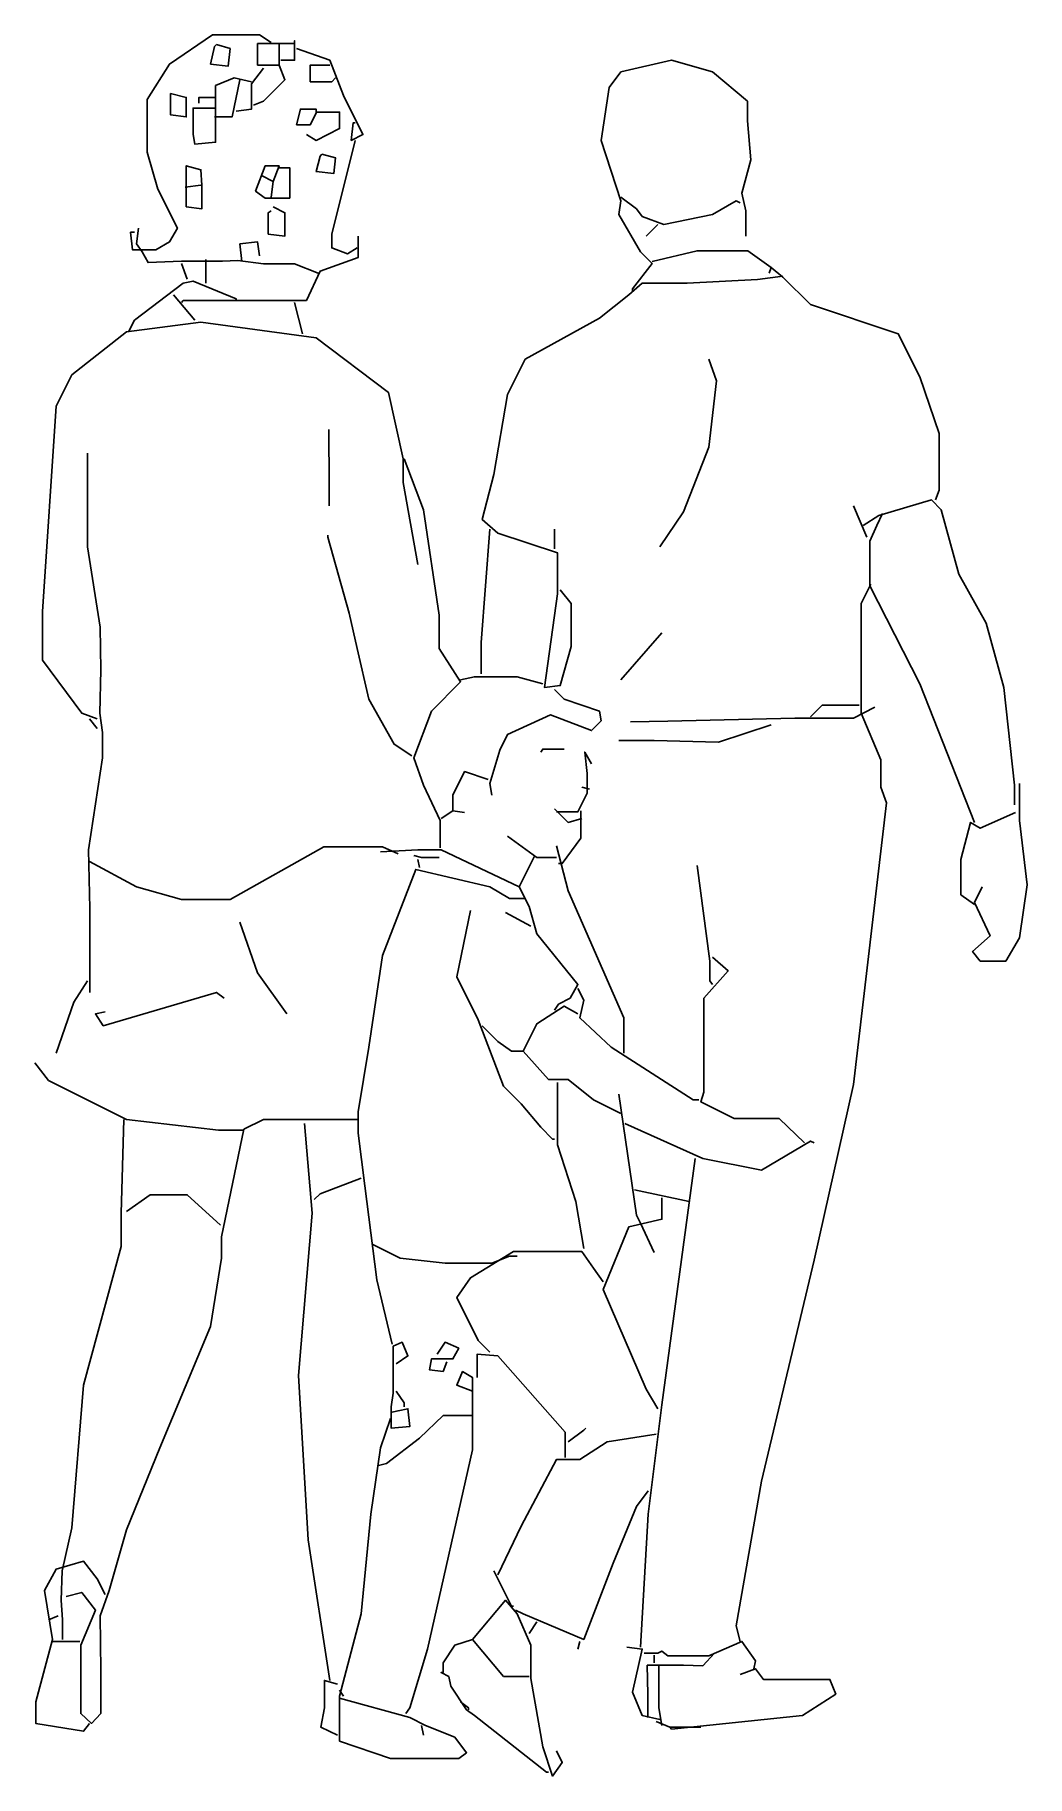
# Model space of a CAD drawing. Header units: millimetres. Extents: x 222.8 to 263.7, y 314 to 385.9.
import ezdxf

# ---------------------------------------------------------------- set-up
doc = ezdxf.new("R2010")
doc.units = ezdxf.units.MM
doc.layers.add('Standard', color=7, linetype='Continuous')

msp = doc.modelspace()

# ---------------------------------------------------------------- linework, layer by layer
at = {"layer": 'Standard', "linetype": 'Continuous'}
for points in [[(232.516, 385.6), (232.032, 385.923), (230.096, 385.923), (228.321, 384.712), (227.393, 383.26), (227.393, 381.082), (227.837, 379.55), (228.644, 377.936), (228.321, 377.372), (227.757, 377.049), (226.789, 377.049), (226.708, 377.775), (226.869, 377.775)], [(230.257, 385.519), (230.822, 385.358), (230.741, 384.632), (230.015, 384.712), (230.176, 385.438), (230.257, 385.519)], [(231.79, 383.019), (232.193, 383.18), (232.839, 383.825), (233.081, 384.068), (232.839, 384.672), (231.952, 384.672), (231.952, 385.559), (233.484, 385.559), (233.484, 385.68), (233.484, 384.874), (232.919, 384.874)], [(232.839, 385.519), (232.839, 384.632)], [(233.565, 385.358), (234.936, 384.874), (235.5, 383.422), (236.307, 381.808), (235.824, 381.567), (235.904, 382.293), (235.985, 382.293)], [(232.193, 384.551), (231.709, 383.906), (231.709, 382.857), (231.064, 382.777)], [(234.936, 384.672), (234.129, 384.672), (234.129, 383.986), (235.016, 383.986), (235.178, 384.148)], [(252.118, 377.614), (252.118, 378.662), (251.957, 379.388), (252.319, 380.76), (252.178, 382.373), (252.178, 383.18), (250.746, 384.39), (249.053, 384.874), (246.955, 384.39), (246.471, 383.745), (246.148, 381.567), (246.955, 379.066), (246.874, 378.501), (247.762, 376.969), (248.246, 376.484), (247.439, 375.436), (247.439, 375.355)], [(230.176, 382.898), (229.289, 382.898), (229.289, 381.808), (229.37, 381.405), (230.217, 381.486), (230.217, 383.825), (230.983, 384.148), (231.709, 383.986)], [(231.226, 384.068), (230.903, 382.534), (230.176, 382.534)], [(228.362, 383.503), (229.007, 383.342), (229.007, 382.534), (228.362, 382.616), (228.362, 383.503)], [(230.176, 383.342), (229.531, 383.342), (229.531, 383.099)], [(234.371, 382.696), (234.129, 382.212), (233.565, 382.212), (233.726, 382.857), (234.371, 382.857), (234.371, 382.696)], [(234.371, 382.737), (235.339, 382.737), (235.339, 382.051), (234.371, 381.567), (233.968, 381.808)], [(234.613, 381.002), (235.178, 380.841), (235.098, 380.196), (234.371, 380.276), (234.533, 380.921), (234.613, 381.002)], [(235.985, 381.567), (235.016, 377.695), (235.016, 377.13), (235.662, 376.888), (236.065, 377.13)], [(229.653, 379.712), (229.653, 378.743), (229.007, 378.824), (229.007, 380.518), (229.612, 380.356), (229.653, 379.712)], [(232.839, 380.438), (233.282, 380.438), (233.282, 379.187), (232.274, 379.187), (231.87, 379.47), (232.274, 380.518), (232.839, 380.518), (232.596, 379.873), (232.113, 380.114)], [(229.612, 379.712), (228.966, 379.631)], [(232.596, 379.873), (232.516, 379.227)], [(232.596, 378.824), (233.081, 378.582), (233.081, 377.614), (232.395, 377.695), (232.395, 378.582), (232.516, 378.662)], [(246.955, 379.227), (247.6, 378.743), (247.842, 378.421), (248.73, 378.098), (250.746, 378.501), (251.715, 379.066), (251.876, 378.986)], [(248.488, 378.098), (248.004, 377.614)], [(227.031, 377.936), (226.95, 377.291), (227.192, 376.969), (227.434, 376.525), (228.806, 376.586), (230.5, 376.586), (231.144, 376.605), (232.193, 376.464), (233.484, 376.464), (234.452, 376.081)], [(236.106, 377.614), (236.106, 376.726), (234.533, 376.161), (233.968, 374.952), (231.548, 374.952), (228.886, 374.952), (228.806, 374.871)], [(232.032, 376.807), (231.952, 377.372), (231.226, 377.291), (231.306, 376.566)], [(229.814, 376.646), (229.814, 375.678)], [(248.246, 376.566), (250.102, 377.009), (252.198, 377.009), (253.166, 376.324), (253.086, 376.081)], [(228.806, 376.484), (229.048, 375.84)], [(253.65, 375.961), (252.602, 375.819), (249.698, 375.667), (247.842, 375.667), (247.278, 375.194), (246.068, 374.226), (243.003, 372.532), (242.276, 371.08), (241.712, 367.773), (241.228, 365.917), (241.874, 365.352), (244.334, 364.546), (244.334, 362.852), (243.809, 358.98), (244.455, 359.06), (244.899, 360.674), (244.899, 362.449), (244.455, 363.013)], [(253.166, 376.324), (253.65, 375.92), (254.78, 374.791), (258.41, 373.58), (259.298, 371.806), (260.104, 369.467), (260.104, 367.127), (259.942, 366.724)], [(226.628, 373.662), (226.869, 374.145), (228.886, 375.678), (229.289, 375.759), (231.064, 375.032), (231.064, 374.952)], [(228.483, 375.194), (229.37, 374.145)], [(233.484, 374.871), (233.807, 373.58)], [(225.337, 357.69), (224.691, 357.931), (223.078, 360.109), (223.078, 362.126), (223.642, 370.596), (224.288, 371.886), (226.546, 373.662), (229.612, 374.064), (234.371, 373.419), (237.356, 371.16), (237.961, 368.418), (237.961, 367.45), (238.566, 364.061)], [(250.585, 372.532), (250.908, 371.645), (250.585, 368.902), (249.537, 366.24), (248.568, 364.788)], [(234.895, 369.628), (234.916, 367.369), (234.916, 366.482)], [(224.933, 368.659), (224.933, 364.788), (225.458, 361.48), (225.478, 359.706), (225.447, 357.931), (225.553, 357.124), (225.553, 356.076), (224.973, 352.284), (225.034, 349.864), (225.034, 346.396)], [(238.002, 368.418), (238.808, 366.321), (239.453, 361.964), (239.453, 360.594), (240.34, 359.222), (239.131, 358.011), (238.405, 356.076), (238.808, 354.947), (239.493, 353.495), (239.493, 352.366)], [(263.21, 354.14), (263.21, 354.947), (262.766, 358.98), (262.04, 361.642), (260.911, 363.658), (260.185, 366.321), (259.781, 366.724), (257.603, 366.078), (256.958, 365.675)], [(256.555, 366.482), (257.119, 365.192)], [(257.765, 366.159), (257.522, 365.675), (257.24, 365.03), (257.24, 363.175), (259.298, 359.141), (261.556, 353.414)], [(238.324, 356.157), (237.598, 356.641), (236.55, 358.496), (236.065, 360.594), (235.742, 362.045), (234.855, 365.192), (234.855, 365.272)], [(241.55, 365.514), (241.188, 360.836), (241.188, 359.545)], [(244.213, 364.707), (244.213, 365.514)], [(257.281, 363.255), (256.878, 362.449), (256.878, 357.931), (257.684, 355.995), (257.684, 354.866), (257.926, 354.22), (256.555, 342.604), (254.941, 335.345), (252.763, 326.229), (251.715, 320.26), (251.876, 319.614)], [(248.65, 361.238), (246.955, 359.303)], [(243.729, 359.141), (242.68, 359.424), (240.905, 359.424), (240.34, 359.303)], [(244.213, 358.899), (244.616, 358.496), (246.068, 358.011), (246.148, 357.608), (245.745, 357.205), (244.052, 357.85), (242.276, 357.044), (241.954, 356.399), (241.55, 355.027), (241.631, 354.543)], [(247.359, 357.569), (248.891, 357.588), (254.135, 357.72), (256.555, 357.72), (257.442, 358.173)], [(256.796, 358.254), (255.264, 358.254), (254.78, 357.77)], [(225.014, 357.69), (225.337, 357.285)], [(253.166, 357.447), (250.989, 356.721), (248.326, 356.802), (246.874, 356.802)], [(244.616, 356.439), (243.729, 356.439), (243.648, 356.318)], [(245.745, 355.834), (245.463, 356.318), (245.564, 355.43), (245.564, 354.624), (245.181, 353.857), (244.293, 353.857)], [(241.47, 355.188), (240.502, 355.511), (240.018, 354.543), (240.018, 353.898)], [(245.664, 354.785), (245.342, 354.866)], [(263.411, 355.027), (263.411, 353.495), (263.734, 350.832), (263.411, 348.655), (262.846, 347.686), (261.798, 347.686), (261.476, 348.09), (262.202, 348.736), (261.556, 350.106), (261.879, 350.752)], [(239.534, 353.575), (240.018, 353.898), (240.502, 353.818)], [(244.213, 353.978), (244.778, 353.414), (245.342, 353.575)], [(245.301, 353.898), (245.301, 352.769), (244.535, 351.72), (244.374, 351.72)], [(263.25, 353.818), (261.798, 353.172), (261.394, 353.414), (260.991, 351.881), (260.991, 350.429), (261.556, 350.026)], [(237.759, 352.123), (237.114, 352.406), (234.694, 352.406), (230.822, 350.227), (228.806, 350.227), (226.95, 350.752), (225.014, 351.801)], [(237.033, 352.204), (238.566, 352.284), (239.534, 352.284), (242.761, 350.752)], [(242.276, 352.849), (243.487, 351.962), (244.293, 351.962)], [(244.293, 352.446), (244.778, 350.591), (247.077, 345.347), (247.077, 343.895)], [(237.517, 331.876), (236.872, 334.538), (236.388, 338.409), (236.106, 340.588), (236.106, 341.475), (236.55, 344.137), (237.114, 347.928), (238.485, 351.478), (241.55, 350.752), (242.357, 350.268), (243.003, 350.268)], [(238.405, 352.043), (238.728, 351.962), (239.453, 351.962)], [(238.566, 351.881), (238.646, 351.558)], [(243.406, 352.043), (242.761, 350.752), (243.164, 349.945), (243.487, 348.816), (245.181, 346.719), (244.858, 346.154), (244.374, 345.911), (244.213, 345.67)], [(250.102, 351.639), (250.625, 347.686), (250.625, 346.88), (250.746, 346.719)], [(240.744, 349.783), (240.179, 347.041), (241.066, 345.267), (242.115, 342.524), (242.841, 341.798), (243.648, 340.83), (244.132, 340.346), (244.213, 340.346)], [(243.244, 349.138), (242.196, 349.703)], [(231.226, 349.3), (231.952, 347.202), (233.161, 345.508)], [(250.746, 347.848), (251.392, 347.283), (250.384, 346.154), (250.384, 342.282), (250.263, 341.878), (251.634, 341.193), (253.489, 341.193), (254.538, 340.184)], [(224.933, 346.88), (224.368, 345.993), (223.642, 343.895)], [(245.181, 346.557), (245.422, 346.073), (245.261, 345.347), (246.552, 344.137), (249.94, 341.959), (250.182, 341.959)], [(230.58, 346.154), (230.257, 346.396), (225.579, 345.025), (225.256, 345.508), (225.659, 345.59)], [(246.955, 341.395), (245.826, 341.959), (244.778, 342.806), (243.97, 342.806), (242.922, 343.976), (243.487, 345.105), (244.616, 345.831), (245.181, 345.508)], [(241.228, 345.025), (241.874, 344.379), (242.438, 343.976), (242.922, 343.976)], [(222.755, 343.492), (223.32, 342.766), (226.546, 341.153), (230.338, 340.709), (231.387, 340.709)], [(244.334, 342.686), (244.334, 340.104), (245.1, 337.764), (245.422, 335.828)], [(246.874, 342.201), (247.6, 337.2), (247.762, 336.877), (248.326, 335.667)], [(226.425, 341.153), (226.325, 337.281), (226.325, 335.909), (224.772, 330.181), (224.288, 324.293), (223.885, 322.519), (223.844, 321.308), (223.905, 320.502), (223.905, 319.695)], [(236.065, 341.153), (233.645, 341.153), (232.193, 341.153), (231.387, 340.749), (230.459, 336.312), (230.459, 335.425), (230.015, 332.602), (227.918, 327.6), (226.546, 324.212), (225.82, 321.712), (225.458, 320.663), (225.478, 318.405), (225.478, 316.63), (225.094, 316.226), (224.651, 316.63), (224.651, 319.453), (225.256, 320.905), (224.691, 321.631), (224.046, 321.47)], [(233.887, 340.991), (234.21, 337.281), (233.645, 330.586), (234.048, 323.809), (234.936, 318.001)], [(247.116, 340.991), (250.343, 339.539), (252.763, 339.055), (254.78, 340.265), (254.941, 340.184)], [(250.02, 339.539), (248.65, 329.375), (248.085, 324.858), (247.762, 319.373)], [(236.226, 338.732), (234.533, 338.088), (234.291, 337.845)], [(226.546, 337.362), (227.515, 338.047), (229.048, 338.047), (230.418, 336.797)], [(248.65, 337.926), (248.65, 337.038), (247.278, 336.716), (246.229, 334.134), (248.004, 330.021), (248.488, 329.214)], [(247.52, 338.248), (249.779, 337.764)], [(236.711, 335.99), (237.84, 335.425), (239.695, 335.223), (241.631, 335.223), (242.357, 335.506), (242.68, 335.506)], [(246.229, 334.457), (245.826, 335.022), (245.342, 335.707), (242.518, 335.707), (240.744, 334.619), (240.179, 333.811), (241.066, 332.037), (241.55, 331.553)], [(237.679, 331.069), (238.163, 331.392), (237.92, 331.956), (237.558, 331.795), (237.558, 329.859), (237.477, 329.295), (237.477, 328.407), (238.243, 328.488), (238.163, 329.214), (237.759, 329.133), (237.437, 329.053)], [(239.372, 331.472), (239.695, 331.956), (240.26, 331.714), (240.018, 331.271), (239.131, 331.271), (239.05, 330.827), (239.614, 330.747), (239.776, 331.15)], [(244.656, 327.197), (244.656, 328.246), (241.874, 331.392), (241.027, 331.472), (241.027, 330.504)], [(240.824, 329.94), (240.179, 330.181), (240.421, 330.747), (240.824, 330.504), (240.824, 327.52), (238.969, 319.292), (238.243, 316.872), (238.082, 316.63)], [(237.679, 329.94), (238.002, 329.456), (238.002, 329.295)], [(237.437, 328.81), (237.033, 327.6), (236.63, 324.858), (236.226, 320.744), (235.339, 317.356), (235.339, 315.5), (237.437, 314.775), (240.26, 314.775), (240.583, 315.017), (240.098, 315.661), (238.889, 316.146), (238.243, 316.469), (235.339, 317.275)], [(240.824, 328.931), (239.614, 328.931), (238.646, 328.004), (237.276, 326.955), (236.953, 326.874)], [(248.407, 328.165), (246.39, 327.843), (245.261, 327.117), (244.293, 327.117), (242.841, 324.374), (241.874, 322.357)], [(244.778, 327.843), (245.422, 328.326), (245.504, 328.407)], [(248.085, 325.826), (247.6, 325.18), (246.633, 322.842), (245.422, 319.695), (242.922, 320.744), (242.6, 320.905)], [(225.014, 316.226), (224.772, 315.904), (222.795, 316.226), (222.795, 317.114), (223.481, 319.695), (223.159, 321.712), (223.642, 322.599), (224.772, 322.922), (225.337, 322.196), (225.659, 321.551)], [(241.712, 322.519), (242.438, 321.067), (242.518, 321.067)], [(243.164, 318.162), (242.115, 318.162), (240.824, 319.695), (242.196, 321.308), (242.68, 320.744), (243.244, 319.453), (243.244, 318.082), (243.729, 315.258), (244.132, 314.049), (244.535, 314.614), (244.293, 315.097)], [(223.724, 320.663), (223.32, 320.502)], [(243.487, 320.421), (243.164, 319.938)], [(224.611, 319.614), (223.481, 319.614)], [(240.824, 319.695), (240.098, 319.453), (239.614, 318.727), (239.614, 318.324), (239.534, 318.324), (239.857, 318.162), (239.937, 317.759), (240.583, 316.791), (240.905, 316.549), (243.89, 314.21), (243.97, 314.21)], [(245.261, 319.614), (245.181, 319.292)], [(248.568, 316.388), (247.842, 316.549), (247.439, 317.517), (247.842, 319.292), (247.198, 319.373)], [(247.924, 319.13), (248.488, 319.13), (248.65, 319.212), (248.891, 319.009), (250.585, 319.009), (251.957, 319.614), (252.521, 318.807), (252.44, 318.485)], [(250.827, 319.13), (250.343, 318.606), (249.537, 318.627), (248.044, 318.627), (248.065, 317.436), (248.065, 316.469)], [(248.326, 319.05), (248.326, 318.727)], [(248.528, 318.647), (248.528, 316.872), (248.65, 316.146)], [(251.876, 318.243), (252.521, 318.485), (252.844, 318.042), (255.587, 318.042), (255.829, 317.436), (254.457, 316.549), (249.053, 315.984), (248.972, 316.066)], [(235.259, 315.743), (234.573, 316.066), (234.714, 316.872), (234.714, 318.001), (235.259, 317.84)], [(235.339, 317.598), (235.5, 317.356)], [(240.34, 317.114), (240.663, 316.872), (240.663, 316.791)], [(248.407, 316.307), (248.972, 316.066), (250.263, 316.066)], [(238.728, 316.146), (238.808, 315.743)]]:
    msp.add_lwpolyline(points, dxfattribs=at)

doc.saveas('drawing.dxf')
